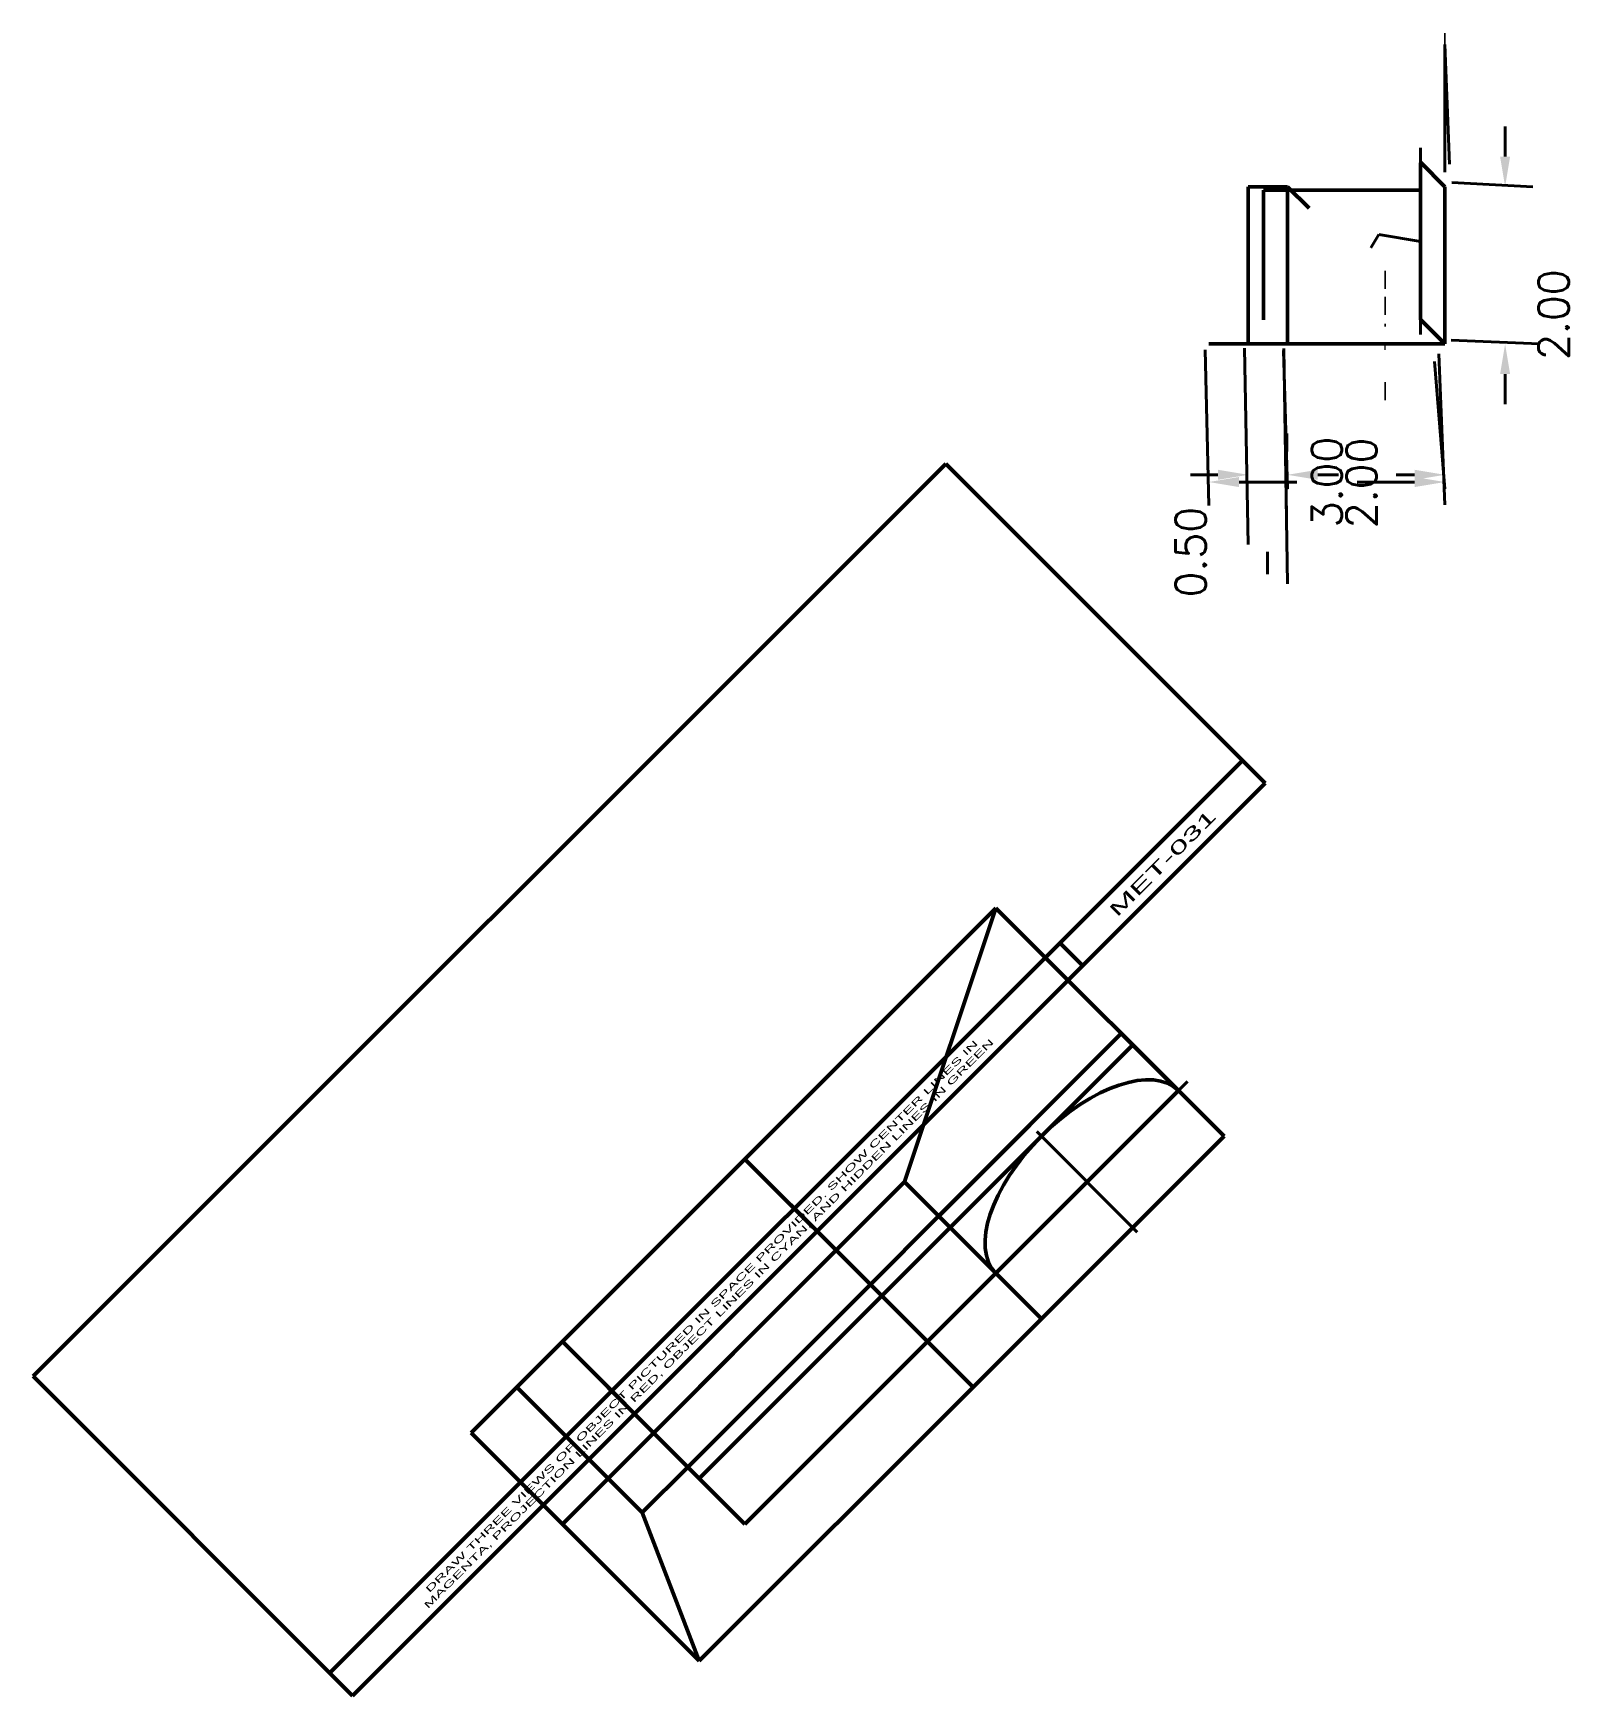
# Model space of a CAD drawing. Extents: x 7.9 to 19.8, y 7.2 to 20.1.
import ezdxf
from ezdxf.enums import TextEntityAlignment as Align

# ---------------------------------------------------------------- set-up
doc = ezdxf.new("R2010")
doc.units = 0
doc.header["$MEASUREMENT"] = 0
doc.header["$PDMODE"] = 35
doc.header["$PDSIZE"] = 25
doc.linetypes.add('CENTER', pattern=[2, 1.25, -0.25, 0.25, -0.25])
doc.layers.get('0').update_dxf_attribs({"linetype": 'CONTINUOUS', "lineweight": 50})
doc.layers.get('DEFPOINTS').update_dxf_attribs({"linetype": 'CONTINUOUS', "lineweight": 40})
for name, color, linetype, lineweight in [('CENTER', 6, 'CENTER', 40), ('CONSTRUCTION', 24, 'CONTINUOUS', 50), ('DIMENSION', 1, 'CONTINUOUS', 40)]:
    doc.layers.add(name, color=color, linetype=linetype, lineweight=lineweight)
doc.styles.add('ROMANS', font='romans.shx')

msp = doc.modelspace()

# ---------------------------------------------------------------- linework, layer by layer
at = {"extrusion": (0.612372, -0.612372, 0.5)}
for p, q in [((18.686, 19.069, 3.784), (18.873, 18.882, 3.326)), ((17.349, 17.664, 4.772), (17.349, 18.882, 4.772)), ((17.349, 18.882, 4.772), (17.654, 18.882, 4.772)), ((17.654, 17.664, 4.772), (17.654, 18.882, 4.772)), ((17.654, 18.882, 4.772), (17.821, 18.715, 4.362)), ((18.873, 17.664, 3.326), (18.873, 18.882, 3.326)), ((18.873, 17.664, 3.326), (18.873, 18.882, 3.326)), ((18.686, 17.85, 3.784), (18.873, 17.664, 3.326)), ((17.349, 17.664, 4.772), (17.654, 17.664, 4.772)), ((7.935, 9.664, 4.954), (15.006, 16.735, 4.954)), ((7.935, 9.664, 4.954), (15.006, 16.735, 4.954)), ((17.481, 14.26, -1.108), (15.006, 16.735, 4.954)), ((10.233, 7.366, -0.675), (17.304, 14.437, -0.675)), ((10.41, 7.189, -1.108), (17.481, 14.26, -1.108)), ((16.067, 12.846, -1.108), (15.89, 13.022, -0.675)), ((14.952, 10.906, 3.163), (16.366, 12.32, 3.163)), ((16.366, 12.32, 3.163), (17.162, 11.525, 1.215)), ((17.162, 11.525, 1.215), (15.747, 10.11, 1.215)), ((11.328, 9.226, 5.545), (13.449, 11.348, 5.545)), ((13.449, 11.348, 5.545), (14.156, 10.641, 3.813)), ((15.747, 10.11, 1.215), (14.952, 10.906, 3.163)), ((14.156, 10.641, 3.813), (12.035, 8.519, 3.813)), ((14.51, 10.287, 2.947), (13.096, 8.873, 2.947)), ((15.217, 9.58, 1.215), (14.51, 10.287, 2.947)), ((12.035, 9.934, 5.545), (12.742, 9.226, 3.813)), ((10.41, 7.189, -1.108), (7.935, 9.664, 4.954)), ((11.681, 9.58, 5.545), (12.389, 8.873, 3.813)), ((13.096, 7.459, 1.215), (15.217, 9.58, 1.215)), ((12.035, 8.519, 3.813), (11.328, 9.226, 5.545)), ((13.007, 8.961, 3.163), (12.654, 8.608, 3.163)), ((13.449, 8.519, 2.081), (13.007, 8.961, 3.163)), ((12.654, 8.608, 3.163), (13.096, 7.459, 1.215))]:
    msp.add_line(p, q, dxfattribs=at)
at = {"extrusion": (1, 0, 0)}
msp.add_line((18.685, 18.855, 4.247), (17.467, 18.855, 4.247), dxfattribs=at)
at = {"extrusion": (1, -1.40675e-17, 8.07189e-17)}
msp.add_line((18.873, 17.664, 3.326), (17.044, 17.664, 3.326), dxfattribs=at)
at = {"extrusion": (-4.14436e-17, -1, 8.07189e-17)}
for p, q in [((17.349, 17.664, 4.772), (17.044, 17.664, 3.326)), ((17.654, 17.664, 3.936), (17.654, 17.664, 4.772))]:
    msp.add_line(p, q, dxfattribs=at)
at = {"extrusion": (1, -1.40675e-17, 8.07189e-17)}
for centre, start in [((18.459, 3.784, 18.685), 0), ((18.459, 3.784, 17.467), 49.5304)]:
    msp.add_arc(centre, 0.609, start, 180, dxfattribs=at)
at = {"extrusion": (0.612372, -0.612372, 0.5)}
msp.add_arc((19.284, 0.059, 4.059), 1, 0, 180, dxfattribs=at)
at = {"layer": 'CENTER', "extrusion": (1, -1.40675e-17, 8.07189e-17)}
for p, q in [((18.685, 18.65, 3.784), (18.685, 19.183, 3.784)), ((18.685, 18.383, 3.784), (18.685, 18.536, 3.784)), ((18.685, 18.459, 3.86), (18.685, 18.459, 3.707)), ((18.685, 18.459, 3.593), (18.685, 18.459, 3.06)), ((18.685, 18.459, 4.507), (18.685, 18.459, 3.974)), ((18.685, 17.736, 3.784), (18.685, 18.269, 3.784))]:
    msp.add_line(p, q, dxfattribs=at)
at = {"layer": 'CENTER', "extrusion": (0.612372, -0.612372, 0.5)}
for p, q in [((15.323, 10.393, 2.081), (16.879, 11.949, 2.081)), ((16.49, 10.782, 1.128), (15.712, 11.56, 3.034))]:
    msp.add_line(p, q, dxfattribs=at)
at = {"layer": 'CONSTRUCTION', "extrusion": (0.612372, -0.612372, 0.5)}
for p, q in [((11.328, 9.226, 5.545), (15.394, 13.292, 5.545)), ((14.687, 11.171, 3.813), (15.394, 13.292, 5.545)), ((15.394, 13.292, 5.545), (17.162, 11.525, 1.215)), ((13.007, 8.961, 3.163), (16.366, 12.32, 3.163)), ((14.51, 10.287, 2.947), (16.454, 12.232, 2.947)), ((13.449, 8.519, 2.081), (16.808, 11.878, 2.081)), ((15.217, 9.58, 1.215), (17.162, 11.525, 1.215)), ((14.51, 10.287, 2.947), (13.449, 11.348, 5.545)), ((12.035, 8.519, 3.813), (14.687, 11.171, 3.813)), ((14.687, 11.171, 3.813), (15.747, 10.11, 1.215)), ((15.04, 10.817, 2.947), (14.687, 11.171, 3.813)), ((13.007, 8.961, 3.163), (12.035, 9.934, 5.545)), ((12.654, 8.608, 3.163), (11.681, 9.58, 5.545)), ((13.096, 7.459, 1.215), (11.328, 9.226, 5.545))]:
    msp.add_line(p, q, dxfattribs=at)
at = {"layer": 'DEFPOINTS', "extrusion": (1, -1.40675e-17, 8.07189e-17)}
for p in [(18.686, 19.374, 3.784), (18.685, 18.892, 4.213)]:
    msp.add_point(p, dxfattribs=at)
at = {"layer": 'DEFPOINTS'}
for p in [(16.858, 17.545, 3.174), (13.647, 15.728, 4.833), (13.689, 15.675, 4.84)]:
    msp.add_point(p, dxfattribs=at)
at = {"layer": 'DEFPOINTS', "extrusion": (1, -8.72546e-31, -1.3815e-15)}
msp.add_point((13.647, 15.728, 4.833), dxfattribs=at)
at = {"layer": 'DIMENSION', "extrusion": (1, -1.40675e-17, 8.07189e-17)}
for p, q in [((18.873, 18.996, 3.326), (18.873, 19.985, 3.326)), ((18.909, 19.058, 3.967), (18.873, 19.985, 3.936)), ((18.873, 19.751, 3.092), (18.873, 19.751, 2.858)), ((18.873, 19.751, 4.17), (18.873, 19.751, 4.404))]:
    msp.add_line(p, q, dxfattribs=at)
at = {"layer": 'DIMENSION'}
for p, q in [((19.34, 19.116, 3.326), (19.34, 19.35, 3.326)), ((18.927, 18.915, 3.3), (19.555, 18.882, 3.326)), ((18.921, 17.693, 3.303), (19.606, 17.664, 3.326)), ((17.015, 17.618, 3.306), (17.044, 16.413, 3.326)), ((17.349, 16.109, 4.772), (17.321, 17.631, 4.749)), ((17.624, 17.614, 3.912), (17.654, 16.542, 3.936)), ((17.654, 15.804, 4.772), (17.626, 17.629, 4.748)), ((18.792, 17.529, 3.87), (18.873, 16.542, 3.936)), ((18.826, 17.587, 3.29), (18.873, 16.417, 3.326)), ((19.34, 17.43, 3.326), (19.34, 17.196, 3.326)), ((17.115, 16.65, 4.772), (16.902, 16.65, 4.772)), ((17.888, 16.65, 3.936), (18.029, 16.65, 3.936)), ((17.888, 16.65, 4.772), (18.048, 16.65, 4.772)), ((18.639, 16.65, 3.936), (18.497, 16.65, 3.936)), ((17.278, 16.594, 3.326), (17.725, 16.594, 3.326)), ((18.639, 16.594, 3.326), (18.193, 16.594, 3.326))]:
    msp.add_line(p, q, dxfattribs=at)
at = {"layer": 'DIMENSION', "extrusion": (0.612372, -0.612372, 0.5)}
for p, q in [((18.361, 18.511, 4.243), (18.299, 18.409, 4.193)), ((18.685, 18.459, 3.784), (18.361, 18.511, 4.243))]:
    msp.add_line(p, q, dxfattribs=at)
at = {"layer": 'DIMENSION', "extrusion": (1, -8.72546e-31, -1.3815e-15)}
for p, q in [((17.654, 16.65, 5.006), (17.654, 16.65, 5.098)), ((17.654, 16.65, 3.702), (17.654, 16.65, 3.468)), ((17.499, 15.88, 5.259), (17.499, 16.053, 5.259))]:
    msp.add_line(p, q, dxfattribs=at)
at = {"layer": 'DIMENSION', "extrusion": (1, -1.40675e-17, 8.07189e-17)}
for points in [[(19.712, 3.092, 18.873), (19.79, 3.092, 18.873), (19.751, 3.326, 18.873)], [(19.712, 4.17, 18.873), (19.79, 4.17, 18.873), (19.751, 3.936, 18.873)]]:
    msp.add_solid(points, dxfattribs=at)
at = {"layer": 'DIMENSION'}
for points in [[(19.301, 19.116, 3.326), (19.379, 19.116, 3.326), (19.34, 18.882, 3.326)], [(19.301, 17.43, 3.326), (19.379, 17.43, 3.326), (19.34, 17.664, 3.326)], [(17.278, 16.555, 3.326), (17.278, 16.633, 3.326), (17.044, 16.594, 3.326)], [(17.115, 16.611, 4.772), (17.115, 16.689, 4.772), (17.349, 16.65, 4.772)], [(17.888, 16.611, 3.936), (17.888, 16.689, 3.936), (17.654, 16.65, 3.936)], [(17.888, 16.611, 4.772), (17.888, 16.689, 4.772), (17.654, 16.65, 4.772)], [(18.639, 16.611, 3.936), (18.639, 16.689, 3.936), (18.873, 16.65, 3.936)], [(18.639, 16.555, 3.326), (18.639, 16.633, 3.326), (18.873, 16.594, 3.326)]]:
    msp.add_solid(points, dxfattribs=at)
at = {"layer": 'DIMENSION', "extrusion": (0.007634, -0.999928, -0.009262)}
msp.add_solid([(18.649, 3.753, -18.389), (18.719, 3.788, -18.389), (18.579, 3.979, -18.389)], dxfattribs=at)
at = {"layer": 'DIMENSION', "extrusion": (1, -8.72546e-31, -1.3815e-15)}
for points in [[(16.611, 5.006, 17.654), (16.689, 5.006, 17.654), (16.65, 4.772, 17.654)], [(16.611, 3.702, 17.654), (16.689, 3.702, 17.654), (16.65, 3.936, 17.654)]]:
    msp.add_solid(points, dxfattribs=at)

# ---------------------------------------------------------------- texts
at = {"extrusion": (0.612372, -0.612372, 0.5)}
for s, height, p in [('MET-031', 0.2, (21.444, -1.848, 1.419)), ('MAGENTA, PROJECTION LINES IN RED, OBJECT LINES IN CYAN, AND HIDDEN LINES IN GREEN', 0.10125, (16.435, -1.932, 1.419)), ('DRAW THREE VIEWS OF OBJECT PICTURED IN SPACE PROVIDED. SHOW CENTER LINES IN', 0.10125, (16.435, -1.764, 1.419))]:
    msp.add_text(s, height=height, dxfattribs=at).set_placement(p, align=Align.MIDDLE)
at = {"color": 18, "true_color": 0x030303, "extrusion": (0.612372, -0.612372, 0.5)}
msp.add_text('FALL 2025', height=0.001, dxfattribs=at).set_placement((12.444, -2.098, 1.419))
at = {"layer": 'DIMENSION', "extrusion": (1, -1.40675e-17, 8.07189e-17), "style": 'ROMANS'}
for s, p in [('1.00', (19.751, 3.631, 18.873)), ('R 1.00', (17.724, 4.302, 18.41))]:
    msp.add_text(s, height=0.234, dxfattribs=at).set_placement(p, align=Align.MIDDLE)
at = {"layer": 'DIMENSION', "style": 'ROMANS'}
for s, p in [('2.00', (19.716, 17.891, 3.639)), ('3.00', (17.959, 16.594, 3.326)), ('2.00', (18.227, 16.587, 3.902))]:
    msp.add_text(s, height=0.234, rotation=90, dxfattribs=at).set_placement(p, align=Align.MIDDLE_CENTER)
at = {"layer": 'DIMENSION', "extrusion": (1, -8.72546e-31, -1.3815e-15), "style": 'ROMANS'}
msp.add_text('1.25', height=0.234, rotation=360, dxfattribs=at).set_placement((16.65, 4.354, 17.654), align=Align.MIDDLE)
at = {"layer": 'DIMENSION', "style": 'ROMANS'}
msp.add_text('0.50', height=0.234, rotation=90, dxfattribs=at).set_placement((16.904, 16.051, 4.769), align=Align.MIDDLE)

doc.saveas('drawing.dxf')
